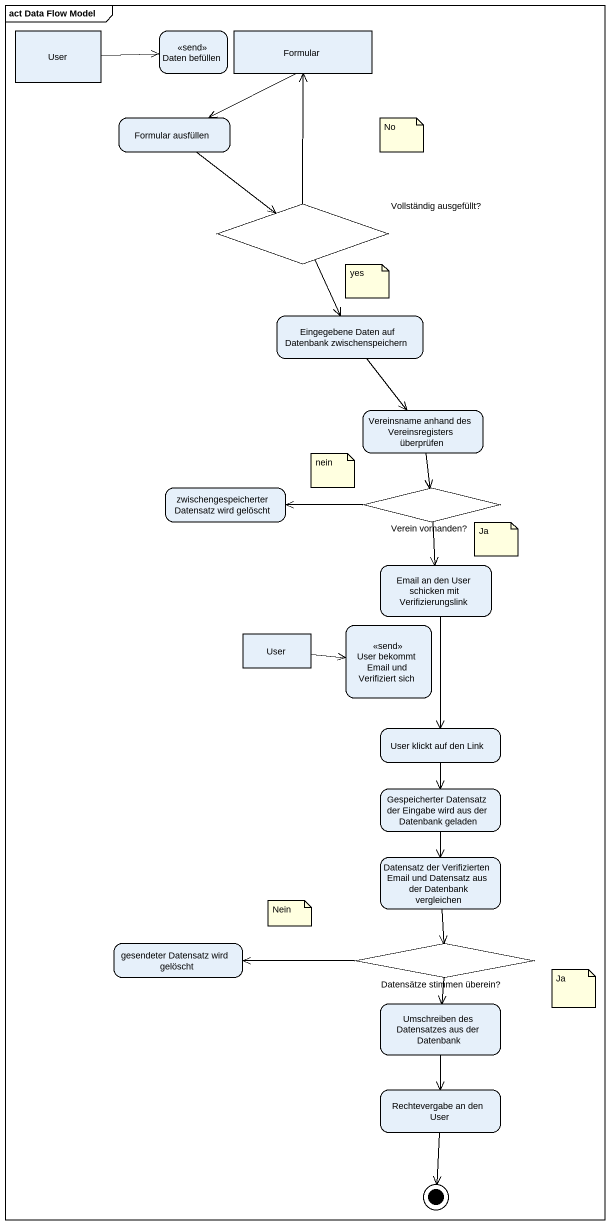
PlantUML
@startuml
mainframe act Data Flow Model
hide empty description
state User <<object>>
state "Daten befüllen" as Daten_befüllen <<send>>
state Formular <<object>>
state "Formular ausfüllen" as Formular_ausfüllen
state "Vollständig ausgefüllt?" as Vollständig_ausgefüllt <<choice>>
state "Eingegebene Daten auf Datenbank zwischenspeichern" as Eingegebene_Daten_auf
state "Vereinsname anhand des Vereinsregisters überprüfen" as Vereinsname_anhand_des
state "zwischengespeicherter Datensatz wird gelöscht" as zwischengespeicherter
state "Verein vorhanden?" as Verein_vorhanden <<choice>>
state "Email an den User schicken mit Verifizierungslink" as Email_an_den_User_schicken
state "User" as User_2 <<object>>
state "User bekommt Email und Verifiziert sich" as User_bekommt_Email_und <<send>>
state "User klickt auf den Link" as User_klickt_auf_den_Link
state "Gespeicherter Datensatz der Eingabe wird aus der Datenbank geladen" as Gespeicherter_Datensatz_der
state "Datensatz der Verifizierten Email und Datensatz aus der Datenbank vergleichen" as Datensatz_der_Verifizierten
state "gesendeter Datensatz wird gelöscht" as gesendeter_Datensatz_wird
state "Datensätze stimmen überein?" as Datensätze_stimmen_überein <<choice>>
state "Umschreiben des Datensatzes aus der Datenbank" as Umschreiben_des_Datensatzes
state "Rechtevergabe an den User" as Rechtevergabe_an_den_User
User -right-> Daten_befüllen
Formular --> Formular_ausfüllen
Formular_ausfüllen --> Vollständig_ausgefüllt
Vollständig_ausgefüllt -up-> Formular
Vollständig_ausgefüllt --> Eingegebene_Daten_auf
Eingegebene_Daten_auf --> Vereinsname_anhand_des
Vereinsname_anhand_des --> Verein_vorhanden
Verein_vorhanden -left-> zwischengespeicherter
Verein_vorhanden --> Email_an_den_User_schicken
Email_an_den_User_schicken --> User_klickt_auf_den_Link
User_2 -right-> User_bekommt_Email_und
User_klickt_auf_den_Link --> Gespeicherter_Datensatz_der
Gespeicherter_Datensatz_der --> Datensatz_der_Verifizierten
Datensatz_der_Verifizierten --> Datensätze_stimmen_überein
Datensätze_stimmen_überein -left-> gesendeter_Datensatz_wird
Datensätze_stimmen_überein --> Umschreiben_des_Datensatzes
Umschreiben_des_Datensatzes --> Rechtevergabe_an_den_User
Rechtevergabe_an_den_User --> [*]
note as N1
  No
end note
note as N2
  yes
end note
note as N3
  nein
end note
note as N4
  Ja
end note
note as N5
  Nein
end note
note as N6
  Ja
end note
@enduml
